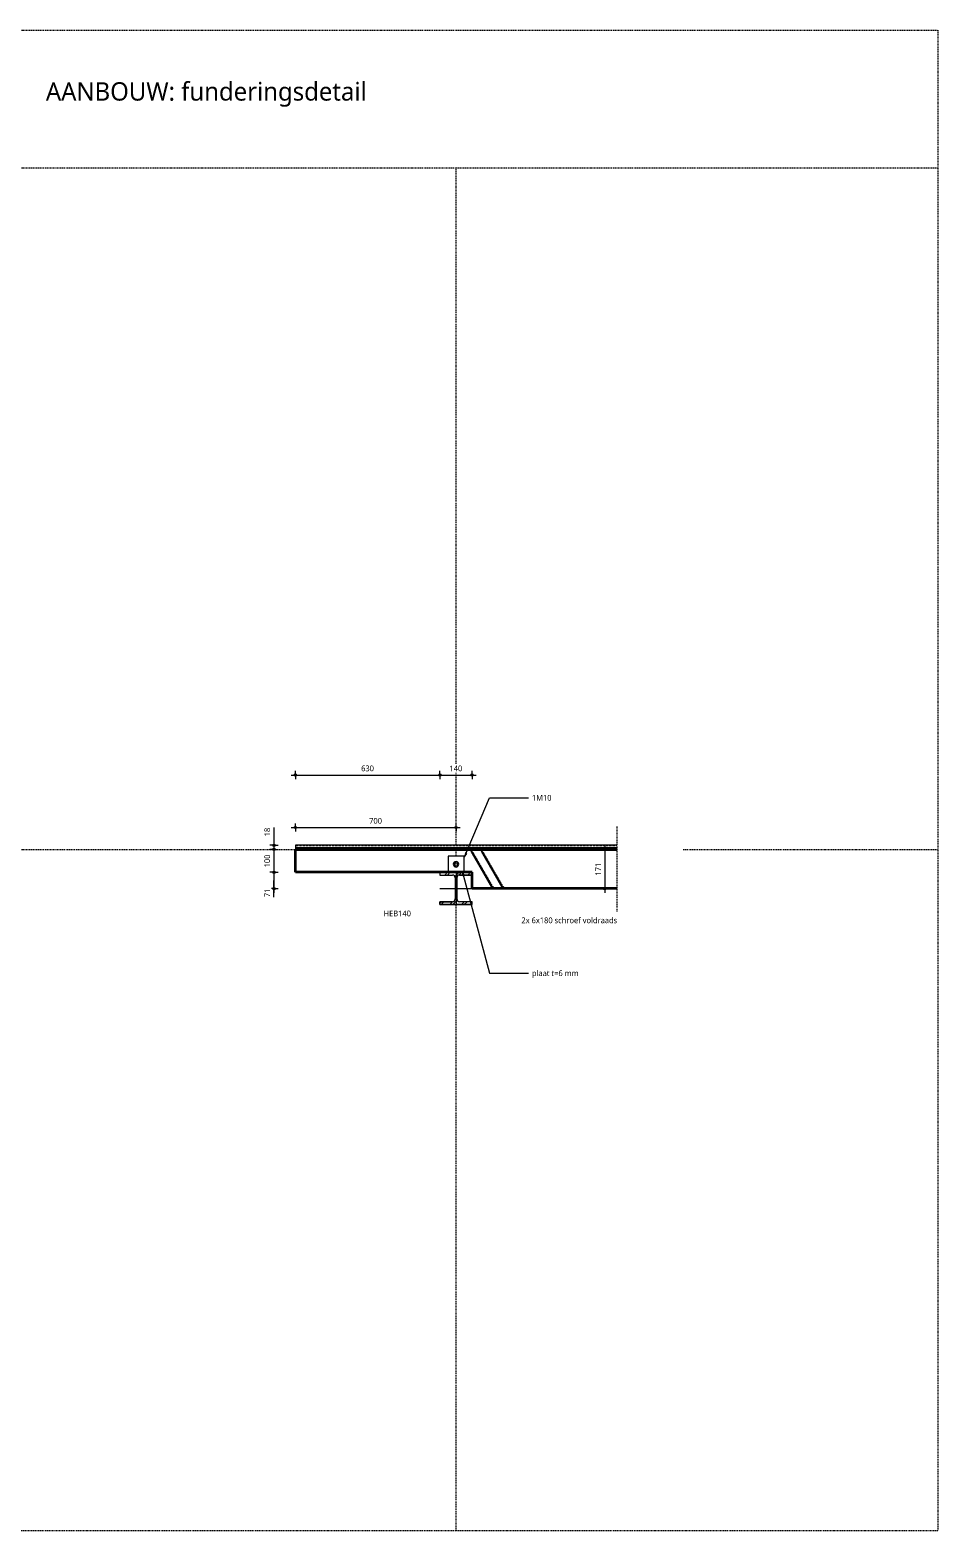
# Model space of a CAD drawing. Header units: millimetres. Extents: x -14163 to 55687, y -143 to 37302.
# Drawn here: x 51731 to 55687, y 7560 to 14100 of the extents above; entities that cross this region are included whole.
import ezdxf

# ---------------------------------------------------------------- set-up
doc = ezdxf.new("R2010")
doc.units = ezdxf.units.MM
doc.linetypes.add('MV_center', pattern=[15, 6, -3, 3, -3])
doc.linetypes.add('MV_hartlijn_staal', pattern=[6.6, 5, -0.8, 0, -0.8])
for name, color, linetype, lineweight in [('A-ANNO-DIMS', 211, 'Continuous', 13), ('A-ANNO-DIMS-10', 211, 'Continuous', 13), ('A-DETL', 90, 'Continuous', 13), ('A-DETL-GENF', 92, 'Continuous', 18), ('A-DETL-IDEN', 3, 'Continuous', 18), ('G-ANNO-TEXT', 231, 'Continuous', 13)]:
    doc.layers.add(name, color=color, linetype=linetype, lineweight=lineweight)
doc.styles.add('Segoe UI_3', font='segoeui.ttf', dxfattribs={"height": 25})
doc.styles.add('Segoe UI_5', font='segoeui.ttf', dxfattribs={"height": 80})
doc.dimstyles.new('2_5_mm_1', dxfattribs={"dimscale": 304.8, "dimtxt": 26.184099, "dimasz": 0.032808, "dimexe": 0.059055, "dimexo": 0.0625, "dimgap": 0.029528, "dimtad": 1, "dimdec": 0, "dimzin": 0, "dimdsep": 46, "dimtxsty": 'Segoe UI_3', "dimblk1": 'DOTBLANK', "dimblk2": 'DOTBLANK', "dimsah": 1, "dimcen": 0.09, "dimdle": 0.059055, "dimazin": 0, "dimtfac": 1, "dimtdec": 4, "dimtix": 1, "dimtmove": 1, "dimatfit": 3, "dimfxl": 0.059055, "dimfxlon": 1, "dimtvp": 1, "dimtfill": 1, "dimtolj": 1, "dimtzin": 0, "dimarcsym": 2})
doc.dimstyles.new('2_5_mm_2', dxfattribs={"dimscale": 304.8, "dimtxt": 26.184099, "dimasz": 0.032808, "dimexe": 0.059055, "dimexo": 0.0625, "dimgap": 0.029528, "dimtad": 1, "dimdec": 0, "dimzin": 0, "dimdsep": 46, "dimtxsty": 'Segoe UI_3', "dimblk1": 'DOTBLANK', "dimblk2": 'DOTBLANK', "dimsah": 1, "dimcen": 0.09, "dimdle": 0.059055, "dimazin": 0, "dimtfac": 1, "dimtdec": 4, "dimtix": 1, "dimtmove": 0, "dimatfit": 3, "dimfxl": 0.059055, "dimfxlon": 1, "dimtvp": 1, "dimtfill": 1, "dimtolj": 1, "dimtzin": 0, "dimarcsym": 2})

# ---------------------------------------------------------------- blocks, each defined once
blk = doc.blocks.new('28 Staalprofielen- IPE_HEA_HEB 2d - HEB140-3530668-Details Constructie')
at = {"layer": 'A-DETL-GENF', "lineweight": 13}
h = blk.add_hatch(dxfattribs=at)
h.set_pattern_fill('FP_263', color=256, style=0, pattern_type=2)
h.set_pattern_definition([(45, (-53587.01, -10359.864), (-25.144717, 25.144717), []), (45, (-53587.01, -10321.764), (-25.144717, 25.144717), [])])
h.paths.add_polyline_path([(-70, -70), (70, -70), (70, -58), (15.5, -58), (12.4, -57.6), (9.5, -56.4), (7, -54.5), (5.1, -52), (3.9, -49.1), (3.5, -46), (3.5, 46), (3.9, 49.1), (5.1, 52), (7, 54.5), (9.5, 56.4), (12.4, 57.6), (15.5, 58), (70, 58), (70, 70), (-70, 70), (-70, 58), (-15.5, 58), (-12.4, 57.6), (-9.5, 56.4), (-7, 54.5), (-5.1, 52), (-3.9, 49.1), (-3.5, 46), (-3.5, -46), (-3.9, -49.1), (-5.1, -52), (-7, -54.5), (-9.5, -56.4), (-12.4, -57.6), (-15.5, -58), (-70, -58)])
at = {"layer": 'A-DETL-GENF'}
for p, q in [((70, 70), (-70, 70)), ((-70, 70), (-70, 58)), ((70, 70), (-70, 70)), ((-70, 70), (-70, 58)), ((70, 58), (70, 70)), ((70, 70), (70, 58)), ((-70, 58), (-15.5, 58)), ((-70, 58), (-15.5, 58)), ((-70, 0), (70, 0)), ((-3.5, 46), (-3.5, -46)), ((-3.5, 46), (-3.5, -46)), ((3.5, -46), (3.5, 46)), ((3.5, 46), (3.5, -46)), ((15.5, 58), (70, 58)), ((70, 58), (15.5, 58)), ((-15.5, -58), (-70, -58)), ((-70, -58), (-70, -70)), ((-70, -70), (-70, -58)), ((-70, -58), (-15.5, -58)), ((70, -58), (15.5, -58)), ((70, -58), (15.5, -58)), ((70, -70), (70, -58)), ((70, -70), (70, -58)), ((-70, -70), (70, -70)), ((70, -70), (-70, -70))]:
    blk.add_line(p, q, dxfattribs=at)
at = {"layer": 'A-DETL-GENF', "linetype": 'MV_hartlijn_staal', "lineweight": 13}
blk.add_line((0, 75), (0, -70), dxfattribs=at)
at = {"layer": 'A-DETL-GENF'}
for centre, start, end in [((-15.5, 46), 0, 90), ((-15.5, 46), 360, 90), ((15.5, 46), 90, 180), ((15.5, 46), 90, 180), ((-15.5, -46), 270, 0), ((-15.5, -46), 270, 0), ((15.5, -46), 180, 270), ((15.5, -46), 180, 270)]:
    blk.add_arc(centre, 12, start, end, dxfattribs=at)
blk = doc.blocks.new('28 schroeven 2D - Verzonken schroef 6_0x180-4277858-Details Constructie')
at = {"layer": 'A-DETL-GENF', "lineweight": 5}
for p, q in [((-5.4, 0), (5.4, 0)), ((-2.5, -2.4), (-5.4, 0)), ((5.4, 0), (2.5, -2.4)), ((-5, -0.3), (5, -0.3)), ((3, -9.2), (-3, -10.6)), ((-3, -10.6), (-2.3, -10)), ((3, -11.3), (-3, -12.7)), ((-3, -12.7), (-2.3, -12.1)), ((3, -13.4), (-3, -14.8)), ((-3, -14.8), (-2.3, -14.2)), ((3, -15.5), (-3, -16.9)), ((-3, -16.9), (-2.3, -16.2)), ((3, -17.6), (-3, -19)), ((-3, -19), (-2.3, -18.3)), ((3, -19.6), (-3, -21)), ((-3, -21), (-2.3, -20.4)), ((3, -21.7), (-3, -23.1)), ((-3, -23.1), (-2.3, -22.5)), ((3, -23.8), (-3, -25.2)), ((-3, -25.2), (-2.3, -24.6)), ((3, -25.9), (-3, -27.3)), ((-3, -27.3), (-2.3, -26.6)), ((3, -28), (-3, -29.4)), ((-3, -29.4), (-2.3, -28.7)), ((3, -30), (-3, -31.4)), ((-3, -31.4), (-2.3, -30.8)), ((3, -32.1), (-3, -33.5)), ((-3, -33.5), (-2.3, -32.9)), ((3, -34.2), (-3, -35.6)), ((-3, -35.6), (-2.3, -34.9)), ((3, -36.3), (-3, -37.7)), ((-3, -37.7), (-2.3, -37)), ((3, -38.4), (-3, -39.7)), ((-3, -39.7), (-2.3, -39.1)), ((3, -40.4), (-3, -41.8)), ((-3, -41.8), (-2.3, -41.2)), ((3, -42.5), (-3, -43.9)), ((-3, -43.9), (-2.3, -43.3)), ((3, -44.6), (-3, -46)), ((-3, -46), (-2.3, -45.3)), ((3, -46.7), (-3, -48.1)), ((-3, -48.1), (-2.3, -47.4)), ((3, -48.7), (-3, -50.1)), ((-3, -50.1), (-2.3, -49.5)), ((3, -50.8), (-3, -52.2)), ((-3, -52.2), (-2.3, -51.6)), ((3, -52.9), (-3, -54.3)), ((-3, -54.3), (-2.3, -53.7)), ((3, -55), (-3, -56.4)), ((-3, -56.4), (-2.3, -55.7)), ((3, -57.1), (-3, -58.5)), ((-3, -58.5), (-2.3, -57.8)), ((3, -59.1), (-3, -60.5)), ((-3, -60.5), (-2.3, -59.9)), ((3, -61.2), (-3, -62.6)), ((-3, -62.6), (-2.3, -62)), ((3, -63.3), (-3, -64.7)), ((-3, -64.7), (-2.3, -64.1)), ((3, -65.4), (-3, -66.8)), ((-2, -4), (2, -3.3)), ((-2, -3.6), (-2, -175)), ((2, -175), (2, -3.6)), ((2.3, -9.9), (3, -9.2)), ((2.3, -12), (3, -11.3)), ((2.3, -14), (3, -13.4)), ((2.3, -16.1), (3, -15.5)), ((2.3, -18.2), (3, -17.6)), ((2.3, -20.3), (3, -19.6)), ((2.3, -22.4), (3, -21.7)), ((2.3, -24.4), (3, -23.8)), ((2.3, -26.5), (3, -25.9)), ((2.3, -28.6), (3, -28)), ((2.3, -30.7), (3, -30)), ((2.3, -32.8), (3, -32.1)), ((2.3, -34.8), (3, -34.2)), ((2.3, -36.9), (3, -36.3)), ((2.3, -39), (3, -38.4)), ((2.3, -41.1), (3, -40.4)), ((2.3, -43.1), (3, -42.5)), ((2.3, -45.2), (3, -44.6)), ((2.3, -47.3), (3, -46.7)), ((2.3, -49.4), (3, -48.7)), ((2.3, -51.5), (3, -50.8)), ((2.3, -53.5), (3, -52.9)), ((2.3, -55.6), (3, -55)), ((2.3, -57.7), (3, -57.1)), ((2.3, -59.8), (3, -59.1)), ((2.3, -61.9), (3, -61.2)), ((2.3, -63.9), (3, -63.3)), ((2.3, -66), (3, -65.4)), ((-3, -66.8), (-2.3, -66.1)), ((3, -67.5), (-3, -68.9)), ((-3, -68.9), (-2.3, -68.2)), ((3, -69.5), (-3, -70.9)), ((-3, -70.9), (-2.3, -70.3)), ((3, -71.6), (-3, -73)), ((-3, -73), (-2.3, -72.4)), ((3, -73.7), (-3, -75.1)), ((-3, -75.1), (-2.3, -74.5)), ((3, -75.8), (-3, -77.2)), ((-3, -77.2), (-2.3, -76.5)), ((3, -77.9), (-3, -79.3)), ((-3, -79.3), (-2.3, -78.6)), ((3, -79.9), (-3, -81.3)), ((-3, -81.3), (-2.3, -80.7)), ((3, -82), (-3, -83.4)), ((-3, -83.4), (-2.3, -82.8)), ((3, -84.1), (-3, -85.5)), ((-3, -85.5), (-2.3, -84.8)), ((3, -86.2), (-3, -87.6)), ((-3, -87.6), (-2.3, -86.9)), ((3, -88.3), (-3, -89.6)), ((-3, -89.6), (-2.3, -89)), ((3, -90.3), (-3, -91.7)), ((-3, -91.7), (-2.3, -91.1)), ((3, -92.4), (-3, -93.8)), ((-3, -93.8), (-2.3, -93.2)), ((3, -94.5), (-3, -95.9)), ((-3, -95.9), (-2.3, -95.2)), ((3, -96.6), (-3, -98)), ((-3, -98), (-2.3, -97.3)), ((3, -98.6), (-3, -100)), ((-3, -100), (-2.3, -99.4)), ((3, -100.7), (-3, -102.1)), ((-3, -102.1), (-2.3, -101.5)), ((3, -102.8), (-3, -104.2)), ((-3, -104.2), (-2.3, -103.6)), ((3, -104.9), (-3, -106.3)), ((-3, -106.3), (-2.3, -105.6)), ((3, -107), (-3, -108.4)), ((-3, -108.4), (-2.3, -107.7)), ((3, -109), (-3, -110.4)), ((-3, -110.4), (-2.3, -109.8)), ((3, -111.1), (-3, -112.5)), ((-3, -112.5), (-2.3, -111.9)), ((3, -113.2), (-3, -114.6)), ((-3, -114.6), (-2.3, -114)), ((3, -115.3), (-3, -116.7)), ((-3, -116.7), (-2.3, -116)), ((3, -117.4), (-3, -118.8)), ((-3, -118.8), (-2.3, -118.1)), ((3, -119.4), (-3, -120.8)), ((-3, -120.8), (-2.3, -120.2)), ((3, -121.5), (-3, -122.9)), ((-3, -122.9), (-2.3, -122.3)), ((3, -123.6), (-3, -125)), ((-3, -125), (-2.3, -124.4)), ((3, -125.7), (-3, -127.1)), ((-3, -127.1), (-2.3, -126.4)), ((3, -127.8), (-3, -129.2)), ((-3, -129.2), (-2.3, -128.5)), ((3, -129.8), (-3, -131.2)), ((-3, -131.2), (-2.3, -130.6)), ((2.3, -68.1), (3, -67.5)), ((2.3, -70.2), (3, -69.5)), ((2.3, -72.3), (3, -71.6)), ((2.3, -74.3), (3, -73.7)), ((2.3, -76.4), (3, -75.8)), ((2.3, -78.5), (3, -77.9)), ((2.3, -80.6), (3, -79.9)), ((2.3, -82.7), (3, -82)), ((2.3, -84.7), (3, -84.1)), ((2.3, -86.8), (3, -86.2)), ((2.3, -88.9), (3, -88.3)), ((2.3, -91), (3, -90.3)), ((2.3, -93), (3, -92.4)), ((2.3, -95.1), (3, -94.5)), ((2.3, -97.2), (3, -96.6)), ((2.3, -99.3), (3, -98.6)), ((2.3, -101.4), (3, -100.7)), ((2.3, -103.4), (3, -102.8)), ((2.3, -105.5), (3, -104.9)), ((2.3, -107.6), (3, -107)), ((2.3, -109.7), (3, -109)), ((2.3, -111.8), (3, -111.1)), ((2.3, -113.8), (3, -113.2)), ((2.3, -115.9), (3, -115.3)), ((2.3, -118), (3, -117.4)), ((2.3, -120.1), (3, -119.4)), ((2.3, -122.2), (3, -121.5)), ((2.3, -124.2), (3, -123.6)), ((2.3, -126.3), (3, -125.7)), ((2.3, -128.4), (3, -127.8)), ((2.3, -130.5), (3, -129.8)), ((3, -131.9), (-3, -133.3)), ((-3, -133.3), (-2.3, -132.7)), ((3, -134), (-3, -135.4)), ((-3, -135.4), (-2.3, -134.7)), ((3, -136.1), (-3, -137.5)), ((-3, -137.5), (-2.3, -136.8)), ((3, -138.2), (-3, -139.5)), ((-3, -139.5), (-2.3, -138.9)), ((3, -140.2), (-3, -141.6)), ((-3, -141.6), (-2.3, -141)), ((3, -142.3), (-3, -143.7)), ((-3, -143.7), (-2.3, -143.1)), ((3, -144.4), (-3, -145.8)), ((-3, -145.8), (-2.3, -145.1)), ((3, -146.5), (-3, -147.9)), ((-3, -147.9), (-2.3, -147.2)), ((3, -148.5), (-3, -149.9)), ((-3, -149.9), (-2.3, -149.3)), ((3, -150.6), (-3, -152)), ((-3, -152), (-2.3, -151.4)), ((3, -152.7), (-3, -154.1)), ((-3, -154.1), (-2.3, -153.5)), ((3, -154.8), (-3, -156.2)), ((-3, -156.2), (-2.3, -155.5)), ((3, -156.9), (-3, -158.3)), ((-3, -158.3), (-2.3, -157.6)), ((3, -158.9), (-3, -160.3)), ((-3, -160.3), (-2.3, -159.7)), ((3, -161), (-3, -162.4)), ((-3, -162.4), (-2.3, -161.8)), ((3, -163.1), (-3, -164.5)), ((-3, -164.5), (-2.3, -163.9)), ((3, -165.2), (-3, -166.6)), ((-3, -166.6), (-2.3, -165.9)), ((3, -167.3), (-3, -168.7)), ((-3, -168.7), (-2.3, -168)), ((3, -169.3), (-3, -170.7)), ((-3, -170.7), (-2.3, -170.1)), ((3, -171.4), (-3, -172.8)), ((-3, -172.8), (-2.3, -172.2)), ((3, -173.5), (-3, -174.9)), ((-3, -174.9), (-2.3, -174.3)), ((2.3, -175.6), (-2.3, -176.7)), ((-2.3, -176.7), (-1.5, -176)), ((-2, -175), (0, -180)), ((1.5, -178), (-1.5, -178.7)), ((-1.5, -178.7), (-0.8, -178.1)), ((0, -180), (2, -175)), ((0.8, -178.6), (1.5, -178)), ((1.5, -176.2), (2.3, -175.6)), ((2.3, -132.6), (3, -131.9)), ((2.3, -134.6), (3, -134)), ((2.3, -136.7), (3, -136.1)), ((2.3, -138.8), (3, -138.2)), ((2.3, -140.9), (3, -140.2)), ((2.3, -142.9), (3, -142.3)), ((2.3, -145), (3, -144.4)), ((2.3, -147.1), (3, -146.5)), ((2.3, -149.2), (3, -148.5)), ((2.3, -151.3), (3, -150.6)), ((2.3, -153.3), (3, -152.7)), ((2.3, -155.4), (3, -154.8)), ((2.3, -157.5), (3, -156.9)), ((2.3, -159.6), (3, -158.9)), ((2.3, -161.7), (3, -161)), ((2.3, -163.7), (3, -163.1)), ((2.3, -165.8), (3, -165.2)), ((2.3, -167.9), (3, -167.3)), ((2.3, -170), (3, -169.3)), ((2.3, -172.1), (3, -171.4)), ((2.3, -174.1), (3, -173.5))]:
    blk.add_line(p, q, dxfattribs=at)
at = {"layer": 'A-DETL-GENF'}
for p, q in [((-2, -3.6), (-2, 0)), ((2, -3.6), (2, 0))]:
    blk.add_line(p, q, dxfattribs=at)
at = {"layer": 'A-DETL-GENF', "linetype": 'MV_hartlijn_staal', "lineweight": 13}
blk.add_line((0, 9.1), (0, -185.9), dxfattribs=at)
at = {"layer": 'A-DETL-GENF', "lineweight": 5}
for centre, start, end in [((-3.5, -3.6), 360, 50), ((3.5, -3.6), 130, 180)]:
    blk.add_arc(centre, 1.5, start, end, dxfattribs=at)
for points in [[(-3, -10.6), (-2.2, -11), (2.3, -9.9)], [(-3, -12.7), (-2.2, -13.1), (2.3, -12)], [(-3, -14.8), (-2.2, -15.1), (2.3, -14)], [(-3, -16.9), (-2.2, -17.2), (2.3, -16.1)], [(-3, -19), (-2.2, -19.3), (2.3, -18.2)], [(-3, -21), (-2.2, -21.4), (2.3, -20.3)], [(-3, -23.1), (-2.2, -23.5), (2.3, -22.4)], [(-3, -25.2), (-2.2, -25.5), (2.3, -24.4)], [(-3, -27.3), (-2.2, -27.6), (2.3, -26.5)], [(-3, -29.4), (-2.2, -29.7), (2.3, -28.6)], [(-3, -31.4), (-2.2, -31.8), (2.3, -30.7)], [(-3, -33.5), (-2.2, -33.9), (2.3, -32.8)], [(-3, -35.6), (-2.2, -35.9), (2.3, -34.8)], [(-3, -37.7), (-2.2, -38), (2.3, -36.9)], [(-3, -39.7), (-2.2, -40.1), (2.3, -39)], [(-3, -41.8), (-2.2, -42.2), (2.3, -41.1)], [(-3, -43.9), (-2.2, -44.3), (2.3, -43.1)], [(-3, -46), (-2.2, -46.3), (2.3, -45.2)], [(-3, -48.1), (-2.2, -48.4), (2.3, -47.3)], [(-3, -50.1), (-2.2, -50.5), (2.3, -49.4)], [(-3, -52.2), (-2.2, -52.6), (2.3, -51.5)], [(-3, -54.3), (-2.2, -54.6), (2.3, -53.5)], [(-3, -56.4), (-2.2, -56.7), (2.3, -55.6)], [(-3, -58.5), (-2.2, -58.8), (2.3, -57.7)], [(-3, -60.5), (-2.2, -60.9), (2.3, -59.8)], [(-3, -62.6), (-2.2, -63), (2.3, -61.9)], [(-3, -64.7), (-2.2, -65), (2.3, -63.9)], [(-2.3, -10), (2.7, -8.9), (3, -9.2)], [(-2.3, -12.1), (2.7, -11), (3, -11.3)], [(-2.3, -14.2), (2.7, -13.1), (3, -13.4)], [(-2.3, -16.2), (2.7, -15.1), (3, -15.5)], [(-2.3, -18.3), (2.7, -17.2), (3, -17.6)], [(-2.3, -20.4), (2.7, -19.3), (3, -19.6)], [(-2.3, -22.5), (2.7, -21.4), (3, -21.7)], [(-2.3, -24.6), (2.7, -23.5), (3, -23.8)], [(-2.3, -26.6), (2.7, -25.5), (3, -25.9)], [(-2.3, -28.7), (2.7, -27.6), (3, -28)], [(-2.3, -30.8), (2.7, -29.7), (3, -30)], [(-2.3, -32.9), (2.7, -31.8), (3, -32.1)], [(-2.3, -34.9), (2.7, -33.9), (3, -34.2)], [(-2.3, -37), (2.7, -35.9), (3, -36.3)], [(-2.3, -39.1), (2.7, -38), (3, -38.4)], [(-2.3, -41.2), (2.7, -40.1), (3, -40.4)], [(-2.3, -43.3), (2.7, -42.2), (3, -42.5)], [(-2.3, -45.3), (2.7, -44.3), (3, -44.6)], [(-2.3, -47.4), (2.7, -46.3), (3, -46.7)], [(-2.3, -49.5), (2.7, -48.4), (3, -48.7)], [(-2.3, -51.6), (2.7, -50.5), (3, -50.8)], [(-2.3, -53.7), (2.7, -52.6), (3, -52.9)], [(-2.3, -55.7), (2.7, -54.6), (3, -55)], [(-2.3, -57.8), (2.7, -56.7), (3, -57.1)], [(-2.3, -59.9), (2.7, -58.8), (3, -59.1)], [(-2.3, -62), (2.7, -60.9), (3, -61.2)], [(-2.3, -64.1), (2.7, -63), (3, -63.3)], [(-2.3, -66.1), (2.7, -65), (3, -65.4)], [(-3, -66.8), (-2.2, -67.1), (2.3, -66)], [(-3, -68.9), (-2.2, -69.2), (2.3, -68.1)], [(-3, -70.9), (-2.2, -71.3), (2.3, -70.2)], [(-3, -73), (-2.2, -73.4), (2.3, -72.3)], [(-3, -75.1), (-2.2, -75.4), (2.3, -74.3)], [(-3, -77.2), (-2.2, -77.5), (2.3, -76.4)], [(-3, -79.3), (-2.2, -79.6), (2.3, -78.5)], [(-3, -81.3), (-2.2, -81.7), (2.3, -80.6)], [(-3, -83.4), (-2.2, -83.8), (2.3, -82.7)], [(-3, -85.5), (-2.2, -85.8), (2.3, -84.7)], [(-3, -87.6), (-2.2, -87.9), (2.3, -86.8)], [(-3, -89.6), (-2.2, -90), (2.3, -88.9)], [(-3, -91.7), (-2.2, -92.1), (2.3, -91)], [(-3, -93.8), (-2.2, -94.2), (2.3, -93)], [(-3, -95.9), (-2.2, -96.2), (2.3, -95.1)], [(-3, -98), (-2.2, -98.3), (2.3, -97.2)], [(-3, -100), (-2.2, -100.4), (2.3, -99.3)], [(-3, -102.1), (-2.2, -102.5), (2.3, -101.4)], [(-3, -104.2), (-2.2, -104.5), (2.3, -103.4)], [(-3, -106.3), (-2.2, -106.6), (2.3, -105.5)], [(-3, -108.4), (-2.2, -108.7), (2.3, -107.6)], [(-3, -110.4), (-2.2, -110.8), (2.3, -109.7)], [(-3, -112.5), (-2.2, -112.9), (2.3, -111.8)], [(-3, -114.6), (-2.2, -114.9), (2.3, -113.8)], [(-3, -116.7), (-2.2, -117), (2.3, -115.9)], [(-3, -118.8), (-2.2, -119.1), (2.3, -118)], [(-3, -120.8), (-2.2, -121.2), (2.3, -120.1)], [(-3, -122.9), (-2.2, -123.3), (2.3, -122.2)], [(-3, -125), (-2.2, -125.3), (2.3, -124.2)], [(-3, -127.1), (-2.2, -127.4), (2.3, -126.3)], [(-3, -129.2), (-2.2, -129.5), (2.3, -128.4)], [(-3, -131.2), (-2.2, -131.6), (2.3, -130.5)], [(-2.3, -68.2), (2.7, -67.1), (3, -67.5)], [(-2.3, -70.3), (2.7, -69.2), (3, -69.5)], [(-2.3, -72.4), (2.7, -71.3), (3, -71.6)], [(-2.3, -74.5), (2.7, -73.4), (3, -73.7)], [(-2.3, -76.5), (2.7, -75.4), (3, -75.8)], [(-2.3, -78.6), (2.7, -77.5), (3, -77.9)], [(-2.3, -80.7), (2.7, -79.6), (3, -79.9)], [(-2.3, -82.8), (2.7, -81.7), (3, -82)], [(-2.3, -84.8), (2.7, -83.8), (3, -84.1)], [(-2.3, -86.9), (2.7, -85.8), (3, -86.2)], [(-2.3, -89), (2.7, -87.9), (3, -88.3)], [(-2.3, -91.1), (2.7, -90), (3, -90.3)], [(-2.3, -93.2), (2.7, -92.1), (3, -92.4)], [(-2.3, -95.2), (2.7, -94.2), (3, -94.5)], [(-2.3, -97.3), (2.7, -96.2), (3, -96.6)], [(-2.3, -99.4), (2.7, -98.3), (3, -98.6)], [(-2.3, -101.5), (2.7, -100.4), (3, -100.7)], [(-2.3, -103.6), (2.7, -102.5), (3, -102.8)], [(-2.3, -105.6), (2.7, -104.5), (3, -104.9)], [(-2.3, -107.7), (2.7, -106.6), (3, -107)], [(-2.3, -109.8), (2.7, -108.7), (3, -109)], [(-2.3, -111.9), (2.7, -110.8), (3, -111.1)], [(-2.3, -114), (2.7, -112.9), (3, -113.2)], [(-2.3, -116), (2.7, -114.9), (3, -115.3)], [(-2.3, -118.1), (2.7, -117), (3, -117.4)], [(-2.3, -120.2), (2.7, -119.1), (3, -119.4)], [(-2.3, -122.3), (2.7, -121.2), (3, -121.5)], [(-2.3, -124.4), (2.7, -123.3), (3, -123.6)], [(-2.3, -126.4), (2.7, -125.3), (3, -125.7)], [(-2.3, -128.5), (2.7, -127.4), (3, -127.8)], [(-2.3, -130.6), (2.7, -129.5), (3, -129.8)], [(-3, -133.3), (-2.2, -133.7), (2.3, -132.6)], [(-3, -135.4), (-2.2, -135.7), (2.3, -134.6)], [(-3, -137.5), (-2.2, -137.8), (2.3, -136.7)], [(-3, -139.5), (-2.2, -139.9), (2.3, -138.8)], [(-3, -141.6), (-2.2, -142), (2.3, -140.9)], [(-3, -143.7), (-2.2, -144.1), (2.3, -142.9)], [(-3, -145.8), (-2.2, -146.1), (2.3, -145)], [(-3, -147.9), (-2.2, -148.2), (2.3, -147.1)], [(-3, -149.9), (-2.2, -150.3), (2.3, -149.2)], [(-3, -152), (-2.2, -152.4), (2.3, -151.3)], [(-3, -154.1), (-2.2, -154.4), (2.3, -153.3)], [(-3, -156.2), (-2.2, -156.5), (2.3, -155.4)], [(-3, -158.3), (-2.2, -158.6), (2.3, -157.5)], [(-3, -160.3), (-2.2, -160.7), (2.3, -159.6)], [(-3, -162.4), (-2.2, -162.8), (2.3, -161.7)], [(-3, -164.5), (-2.2, -164.8), (2.3, -163.7)], [(-3, -166.6), (-2.2, -166.9), (2.3, -165.8)], [(-3, -168.7), (-2.2, -169), (2.3, -167.9)], [(-3, -170.7), (-2.2, -171.1), (2.3, -170)], [(-3, -172.8), (-2.2, -173.2), (2.3, -172.1)], [(-3, -174.9), (-2.2, -175.2), (2.3, -174.1)], [(-2.3, -132.7), (2.7, -131.6), (3, -131.9)], [(-2.3, -134.7), (2.7, -133.7), (3, -134)], [(-2.3, -136.8), (2.7, -135.7), (3, -136.1)], [(-2.3, -138.9), (2.7, -137.8), (3, -138.2)], [(-2.3, -141), (2.7, -139.9), (3, -140.2)], [(-2.3, -143.1), (2.7, -142), (3, -142.3)], [(-2.3, -145.1), (2.7, -144.1), (3, -144.4)], [(-2.3, -147.2), (2.7, -146.1), (3, -146.5)], [(-2.3, -149.3), (2.7, -148.2), (3, -148.5)], [(-2.3, -151.4), (2.7, -150.3), (3, -150.6)], [(-2.3, -153.5), (2.7, -152.4), (3, -152.7)], [(-2.3, -155.5), (2.7, -154.4), (3, -154.8)], [(-2.3, -157.6), (2.7, -156.5), (3, -156.9)], [(-2.3, -159.7), (2.7, -158.6), (3, -158.9)], [(-2.3, -161.8), (2.7, -160.7), (3, -161)], [(-2.3, -163.9), (2.7, -162.8), (3, -163.1)], [(-2.3, -165.9), (2.7, -164.8), (3, -165.2)], [(-2.3, -168), (2.7, -166.9), (3, -167.3)], [(-2.3, -170.1), (2.7, -169), (3, -169.3)], [(-2.3, -172.2), (2.7, -171.1), (3, -171.4)], [(-2.3, -174.3), (2.7, -173.2), (3, -173.5)], [(-2.3, -176.7), (-1.7, -176.9), (1.5, -176.2)], [(-1.5, -176), (2, -175.4), (2.3, -175.6)], [(-1.5, -178.7), (-1.2, -178.9), (0.8, -178.6)], [(-0.8, -178.1), (1.4, -177.8), (1.5, -178)]]:
    blk.add_open_spline(points, degree=2, dxfattribs=at)
blk = doc.blocks.new('00 moer a e - M12-712628-Details Constructie')
at = {"layer": 'A-DETL-GENF'}
for p, q in [((0, 10.5), (-9.1, 5.2)), ((0, 10.5), (-9.1, 5.2)), ((-9.1, 5.2), (-9.1, -5.3)), ((-9.1, 5.2), (-9.1, -5.3)), ((9.1, 5.2), (0, 10.5)), ((9.1, 5.2), (0, 10.5)), ((9.1, -5.3), (9.1, 5.2)), ((9.1, -5.3), (9.1, 5.2)), ((-9.1, -5.3), (0, -10.5)), ((-9.1, -5.3), (0, -10.5)), ((0, -10.5), (9.1, -5.3)), ((0, -10.5), (9.1, -5.3))]:
    blk.add_line(p, q, dxfattribs=at)
blk.add_circle((0, 0), 6, dxfattribs=at)
for start, end in [(360, 180), (180, 360)]:
    blk.add_arc((0, 0), 12, start, end, dxfattribs=at)
blk = doc.blocks.new('NLRS_00_DI_maskeer - Type 1-4234390-Details Constructie')
at = {"layer": 'A-DETL-GENF', "linetype": 'MV_center'}
blk.add_line((271, 0), (-100, 0), dxfattribs=at)
blk = doc.blocks.new('DIMBLOCK379-Details Constructie')
at = {"layer": 'A-ANNO-DIMS-10'}
for p, q in [((52869, 10625), (53605, 10625)), ((52887, 10625), (52887, 10643)), ((52887, 10625), (52887, 10607)), ((53587, 10625), (53587, 10643)), ((53587, 10625), (53587, 10607))]:
    blk.add_line(p, q, dxfattribs=at)
for centre in [(52887, 10625), (53587, 10625)]:
    blk.add_circle(centre, 5, dxfattribs=at)
at = {"layer": 'A-ANNO-DIMS-10', "color": 0, "insert": (53208.4, 10666.6), "char_height": 25, "width": 68.555, "attachment_point": 1, "line_spacing_factor": 1.142579, "style": 'Segoe UI_3', "bg_fill": 3, "box_fill_scale": 1.25, "bg_fill_color": 9, "bg_fill_true_color": 13158600, "bg_fill_transparency": 0}
blk.add_mtext('700', dxfattribs=at)
blk = doc.blocks.new('_DotBlank')
at = {"color": 0, "linetype": 'ByBlock', "lineweight": -2}
blk.add_line((-0.5, 0), (-1, 0), dxfattribs=at)
blk.add_circle((0, 0), 0.5, dxfattribs=at)
blk = doc.blocks.new('DIMBLOCK380-Details Constructie')
at = {"layer": 'A-ANNO-DIMS-10'}
for p, q in [((52793.2, 10624.7), (52793.2, 10566.6)), ((52793.2, 10547.9), (52775.2, 10547.9)), ((52793.2, 10529.9), (52775.2, 10529.9)), ((52793.2, 10566.6), (52793.2, 10538.9)), ((52793.2, 10565.9), (52793.2, 10529.9)), ((52793.2, 10547.9), (52811.2, 10547.9)), ((52793.2, 10529.9), (52811.2, 10529.9))]:
    blk.add_line(p, q, dxfattribs=at)
for centre in [(52793.2, 10547.9), (52793.2, 10529.9)]:
    blk.add_circle(centre, 5, dxfattribs=at)
at = {"layer": 'A-ANNO-DIMS-10', "color": 0, "insert": (52751.6, 10586.6), "char_height": 25, "width": 45.703, "attachment_point": 1, "rotation": 90, "line_spacing_factor": 1.142579, "style": 'Segoe UI_3', "bg_fill": 3, "box_fill_scale": 1.25, "bg_fill_color": 9, "bg_fill_true_color": 13158600, "bg_fill_transparency": 0}
blk.add_mtext('18', dxfattribs=at)
blk = doc.blocks.new('DIMBLOCK381-Details Constructie')
at = {"layer": 'A-ANNO-DIMS-10'}
for p, q in [((52793.2, 10529.9), (52775.2, 10529.9)), ((52793.2, 10529.9), (52793.2, 10429.9)), ((52793.2, 10529.9), (52811.2, 10529.9)), ((52793.2, 10429.9), (52775.2, 10429.9)), ((52793.2, 10429.9), (52811.2, 10429.9))]:
    blk.add_line(p, q, dxfattribs=at)
for centre in [(52793.2, 10529.9), (52793.2, 10429.9)]:
    blk.add_circle(centre, 5, dxfattribs=at)
at = {"layer": 'A-ANNO-DIMS-10', "color": 0, "insert": (52751.6, 10451.3), "char_height": 25, "width": 68.555, "attachment_point": 1, "rotation": 90, "line_spacing_factor": 1.142579, "style": 'Segoe UI_3', "bg_fill": 3, "box_fill_scale": 1.25, "bg_fill_color": 9, "bg_fill_true_color": 13158600, "bg_fill_transparency": 0}
blk.add_mtext('100', dxfattribs=at)
blk = doc.blocks.new('DIMBLOCK382-Details Constructie')
at = {"layer": 'A-ANNO-DIMS-10'}
for p, q in [((52793.2, 10429.9), (52775.2, 10429.9)), ((52793.2, 10429.9), (52793.2, 10340.9)), ((52793.2, 10429.9), (52811.2, 10429.9)), ((52793.2, 10358.9), (52775.2, 10358.9)), ((52793.2, 10379.8), (52793.2, 10394.4)), ((52793.2, 10321.7), (52793.2, 10379.8)), ((52793.2, 10358.9), (52811.2, 10358.9))]:
    blk.add_line(p, q, dxfattribs=at)
for centre in [(52793.2, 10429.9), (52793.2, 10358.9)]:
    blk.add_circle(centre, 5, dxfattribs=at)
at = {"layer": 'A-ANNO-DIMS-10', "color": 0, "insert": (52751.6, 10321.7), "char_height": 25, "width": 45.703, "attachment_point": 1, "rotation": 90, "line_spacing_factor": 1.142579, "style": 'Segoe UI_3', "bg_fill": 3, "box_fill_scale": 1.25, "bg_fill_color": 9, "bg_fill_true_color": 13158600, "bg_fill_transparency": 0}
blk.add_mtext('71', dxfattribs=at)
blk = doc.blocks.new('DIMBLOCK383-Details Constructie')
at = {"layer": 'A-ANNO-DIMS-10'}
for p, q in [((54235, 10529.9), (54217, 10529.9)), ((54235, 10547.9), (54235, 10340.9)), ((54235, 10529.9), (54253, 10529.9)), ((54235, 10358.9), (54217, 10358.9)), ((54235, 10358.9), (54253, 10358.9))]:
    blk.add_line(p, q, dxfattribs=at)
for centre in [(54235, 10529.9), (54235, 10358.9)]:
    blk.add_circle(centre, 5, dxfattribs=at)
at = {"layer": 'A-ANNO-DIMS-10', "color": 0, "insert": (54193.4, 10415.8), "char_height": 25, "width": 68.555, "attachment_point": 1, "rotation": 90, "line_spacing_factor": 1.142579, "style": 'Segoe UI_3', "bg_fill": 3, "box_fill_scale": 1.25, "bg_fill_color": 9, "bg_fill_true_color": 13158600, "bg_fill_transparency": 0}
blk.add_mtext('171', dxfattribs=at)
blk = doc.blocks.new('DIMBLOCK384-Details Constructie')
at = {"layer": 'A-ANNO-DIMS-10'}
for p, q in [((52887, 10853.5), (52887, 10871.5)), ((53517, 10853.5), (53517, 10871.5)), ((52869, 10853.5), (53517, 10853.5)), ((52887, 10853.5), (52887, 10835.5)), ((53517, 10853.5), (53517, 10835.5))]:
    blk.add_line(p, q, dxfattribs=at)
for centre in [(52887, 10853.5), (53517, 10853.5)]:
    blk.add_circle(centre, 5, dxfattribs=at)
at = {"layer": 'A-ANNO-DIMS-10', "color": 0, "insert": (53173.4, 10895.2), "char_height": 25, "width": 68.555, "attachment_point": 1, "line_spacing_factor": 1.142579, "style": 'Segoe UI_3', "bg_fill": 3, "box_fill_scale": 1.25, "bg_fill_color": 9, "bg_fill_true_color": 13158600, "bg_fill_transparency": 0}
blk.add_mtext('630', dxfattribs=at)
blk = doc.blocks.new('DIMBLOCK385-Details Constructie')
at = {"layer": 'A-ANNO-DIMS-10'}
for p, q in [((53517, 10853.5), (53517, 10871.5)), ((53657, 10853.5), (53657, 10871.5)), ((53517, 10853.5), (53675, 10853.5)), ((53517, 10853.5), (53517, 10835.5)), ((53657, 10853.5), (53657, 10835.5))]:
    blk.add_line(p, q, dxfattribs=at)
for centre in [(53517, 10853.5), (53657, 10853.5)]:
    blk.add_circle(centre, 5, dxfattribs=at)
at = {"layer": 'A-ANNO-DIMS-10', "color": 0, "insert": (53558.4, 10895.2), "char_height": 25, "width": 68.555, "attachment_point": 1, "line_spacing_factor": 1.142579, "style": 'Segoe UI_3', "bg_fill": 3, "box_fill_scale": 1.25, "bg_fill_color": 9, "bg_fill_true_color": 13158600, "bg_fill_transparency": 0}
blk.add_mtext('140', dxfattribs=at)

msp = doc.modelspace()

# ---------------------------------------------------------------- hatches: boundary and pattern name
at = {"layer": 'A-DETL-GENF', "lineweight": 13}
h = msp.add_hatch(dxfattribs=at)
h.set_pattern_fill('FP_128', color=250, style=0, pattern_type=2)
h.set_pattern_definition([(0, (0, 0), (0, 18.952), []), (0, (0, 9.476), (0, 18.952), [9.476, -4.738])])
h.paths.add_polyline_path([(53791.6, 10529.9), (54287, 10529.9), (54287, 10547.9), (52887, 10547.9), (52887, 10529.9), (53491.4, 10529.9)])
at = {"layer": 'G-ANNO-TEXT'}
for points in [[(53623.7, 10496.8), (53633.6, 10512.1), (53627.8, 10514.6)], [(53614.3, 10434.4), (53615.8, 10416.2), (53622, 10417.9)]]:
    msp.add_hatch(color=7, dxfattribs=at).paths.add_polyline_path(points)

# ---------------------------------------------------------------- linework, layer by layer
at = {"layer": 'A-DETL', "linetype": 'MV_center', "lineweight": 18}
for p, q in [((51487, 14099.9), (55687, 14099.9)), ((55687, 14099.9), (55687, 7559.9)), ((51487, 13499.9), (55687, 13499.9)), ((53587, 10547.9), (53587, 13499.9)), ((51487, 10529.9), (52887, 10529.9)), ((53587, 10499.9), (53587, 10529.9)), ((54576.7, 10529.9), (55687, 10529.9)), ((53587, 7559.9), (53587, 10289.9)), ((55687, 7559.9), (51487, 7559.9))]:
    msp.add_line(p, q, dxfattribs=at)
at = {"layer": 'A-DETL', "lineweight": 18}
for p, q in [((54287, 10547.9), (52887, 10547.9)), ((52887, 10547.9), (52887, 10529.9)), ((52887, 10529.9), (54287, 10529.9)), ((53552, 10499.9), (53552, 10429.9)), ((53622, 10499.9), (53552, 10499.9)), ((53622, 10429.9), (53622, 10499.9))]:
    msp.add_line(p, q, dxfattribs=at)
at = {"layer": 'A-DETL', "lineweight": 35}
for p, q in [((52887, 10429.9), (52887, 10529.9)), ((52887, 10529.9), (54287, 10529.9)), ((53657, 10429.9), (52887, 10429.9)), ((53657, 10358.9), (53657, 10429.9)), ((54287, 10358.9), (53657, 10358.9))]:
    msp.add_line(p, q, dxfattribs=at)
at = {"layer": 'G-ANNO-TEXT', "color": 250}
for p, q in [((53732.4, 10754.5), (53902.5, 10754.5)), ((53627.8, 10514.6), (53623.7, 10496.8)), ((53623.7, 10496.8), (53633.6, 10512.1)), ((53633.6, 10512.1), (53627.8, 10514.6)), ((53614.3, 10434.4), (53615.8, 10416.2)), ((53622, 10417.9), (53614.3, 10434.4)), ((53614.3, 10434.4), (53732.4, 9990.2)), ((53615.8, 10416.2), (53622, 10417.9)), ((53732.4, 9990.2), (53902.5, 9990.2))]:
    msp.add_line(p, q, dxfattribs=at)

# ---------------------------------------------------------------- block references
at = {"layer": 'A-DETL-GENF', "linetype": 'MV_center', "rotation": 90}
msp.add_blockref('NLRS_00_DI_maskeer - Type 1-4234390-Details Constructie', (54287, 10358.9), dxfattribs=at)
at = {"layer": 'A-DETL-GENF'}
for name, p in [('00 moer a e - M12-712628-Details Constructie', (53587, 10464.9)), ('28 Staalprofielen- IPE_HEA_HEB 2d - HEB140-3530668-Details Constructie', (53587, 10359.9))]:
    msp.add_blockref(name, p, dxfattribs=at)
at = {"layer": 'A-DETL-GENF', "rotation": 210.0000000000008}
for p in [(53745.1, 10363.6), (53790.1, 10363.6)]:
    msp.add_blockref('28 schroeven 2D - Verzonken schroef 6_0x180-4277858-Details Constructie', p, dxfattribs=at)

# ---------------------------------------------------------------- texts
at = {"layer": 'A-DETL-IDEN', "lineweight": 13, "insert": (53271.2, 10263.1), "char_height": 25, "width": 145.907, "attachment_point": 1, "style": 'Segoe UI_3', "bg_fill": 3, "box_fill_scale": 1.25, "bg_fill_color": 9, "bg_fill_true_color": 13158600, "bg_fill_transparency": 0}
msp.add_mtext('HEB140', dxfattribs=at)
at = {"layer": 'G-ANNO-TEXT', "color": 7, "attachment_point": 1}
for s, insert, char_height, width, style in [('AANBOUW: funderingsdetail', (51799.8, 13872.3), 80, 1754.092, 'Segoe UI_5'), ('1M10', (53917.5, 10767), 25, 108.228, 'Segoe UI_3'), ('2x 6x180 schroef voldraads ', (53871.9, 10233.1), 25, 519.494, 'Segoe UI_3'), ('plaat t=6 mm', (53917.5, 10002.7), 25, 257.342, 'Segoe UI_3')]:
    msp.add_mtext(s, dxfattribs=dict(at, insert=insert, char_height=char_height, width=width, style=style))

# ---------------------------------------------------------------- dimensions: what is measured, and where the dimension line sits
at = {"layer": 'A-ANNO-DIMS'}
dim = msp.add_linear_dim(base=(53517, 10853.5), p1=(52887, 10835.5), p2=(53517, 10835.5), dimstyle='2_5_mm_2', override={"dimpost": '<>', "dimfxl": 630}, dxfattribs=at)
dim.commit()
dim.dimension.update_dxf_attribs({"geometry": 'DIMBLOCK384-Details Constructie', "text_midpoint": (53202, 10875.5)})

# ---------------------------------------------------------------- next in the draw order: dimensions: what is measured, and where the dimension line sits
for base, p1, p2, override, picture, middle in [((53657, 10853.5), (53517, 10835.5), (53657, 10835.5), {"dimpost": '<>', "dimfxl": 140}, 'DIMBLOCK385-Details Constructie', (53587, 10875.5)), ((53587, 10625), (52887, 10607), (53587, 10643), {"dimpost": '<>', "dimfxl": 700.925103}, 'DIMBLOCK379-Details Constructie', (53237, 10646.9))]:
    dim = msp.add_linear_dim(base=base, p1=p1, p2=p2, dimstyle='2_5_mm_2', override=override, dxfattribs=at)
    dim.commit()
    dim.dimension.update_dxf_attribs({"geometry": picture, "text_midpoint": middle})
dim = msp.add_linear_dim(base=(52793.2, 10529.9), p1=(52811.2, 10547.9), p2=(52811.2, 10529.9), angle=90, dimstyle='2_5_mm_1', override={"dimpost": '<>', "dimfxl": 18}, dxfattribs=at)
dim.commit()
dim.dimension.update_dxf_attribs({"geometry": 'DIMBLOCK380-Details Constructie', "text_midpoint": (52768.2, 10609.5), "dimtype": 160, "text_rotation": 90})
dim = msp.add_linear_dim(base=(54235, 10358.9), p1=(54253, 10529.9), p2=(54253, 10358.9), angle=90, dimstyle='2_5_mm_2', override={"dimpost": '<>', "dimfxl": 171}, dxfattribs=at)
dim.commit()
dim.dimension.update_dxf_attribs({"geometry": 'DIMBLOCK383-Details Constructie', "text_midpoint": (54213.2, 10444.4)})

# ---------------------------------------------------------------- next in the draw order: linework, layer by layer
at = {"layer": 'G-ANNO-TEXT', "color": 250}
msp.add_line((53623.7, 10496.8), (53732.4, 10754.5), dxfattribs=at)

# ---------------------------------------------------------------- next in the draw order: dimensions: what is measured, and where the dimension line sits
at = {"layer": 'A-ANNO-DIMS'}
dim = msp.add_linear_dim(base=(52793.2, 10429.9), p1=(52811.2, 10529.9), p2=(52811.2, 10429.9), angle=90, dimstyle='2_5_mm_2', override={"dimpost": '<>', "dimfxl": 100}, dxfattribs=at)
dim.commit()
dim.dimension.update_dxf_attribs({"geometry": 'DIMBLOCK381-Details Constructie', "text_midpoint": (52771.2, 10479.9)})

# ---------------------------------------------------------------- next in the draw order: dimensions: what is measured, and where the dimension line sits
dim = msp.add_linear_dim(base=(52793.2, 10358.9), p1=(52811.2, 10429.9), p2=(52811.2, 10358.9), angle=90, dimstyle='2_5_mm_1', override={"dimpost": '<>', "dimfxl": 71}, dxfattribs=at)
dim.commit()
dim.dimension.update_dxf_attribs({"geometry": 'DIMBLOCK382-Details Constructie', "text_midpoint": (52768.2, 10344.5), "dimtype": 160, "text_rotation": 90})

doc.saveas('drawing.dxf')
